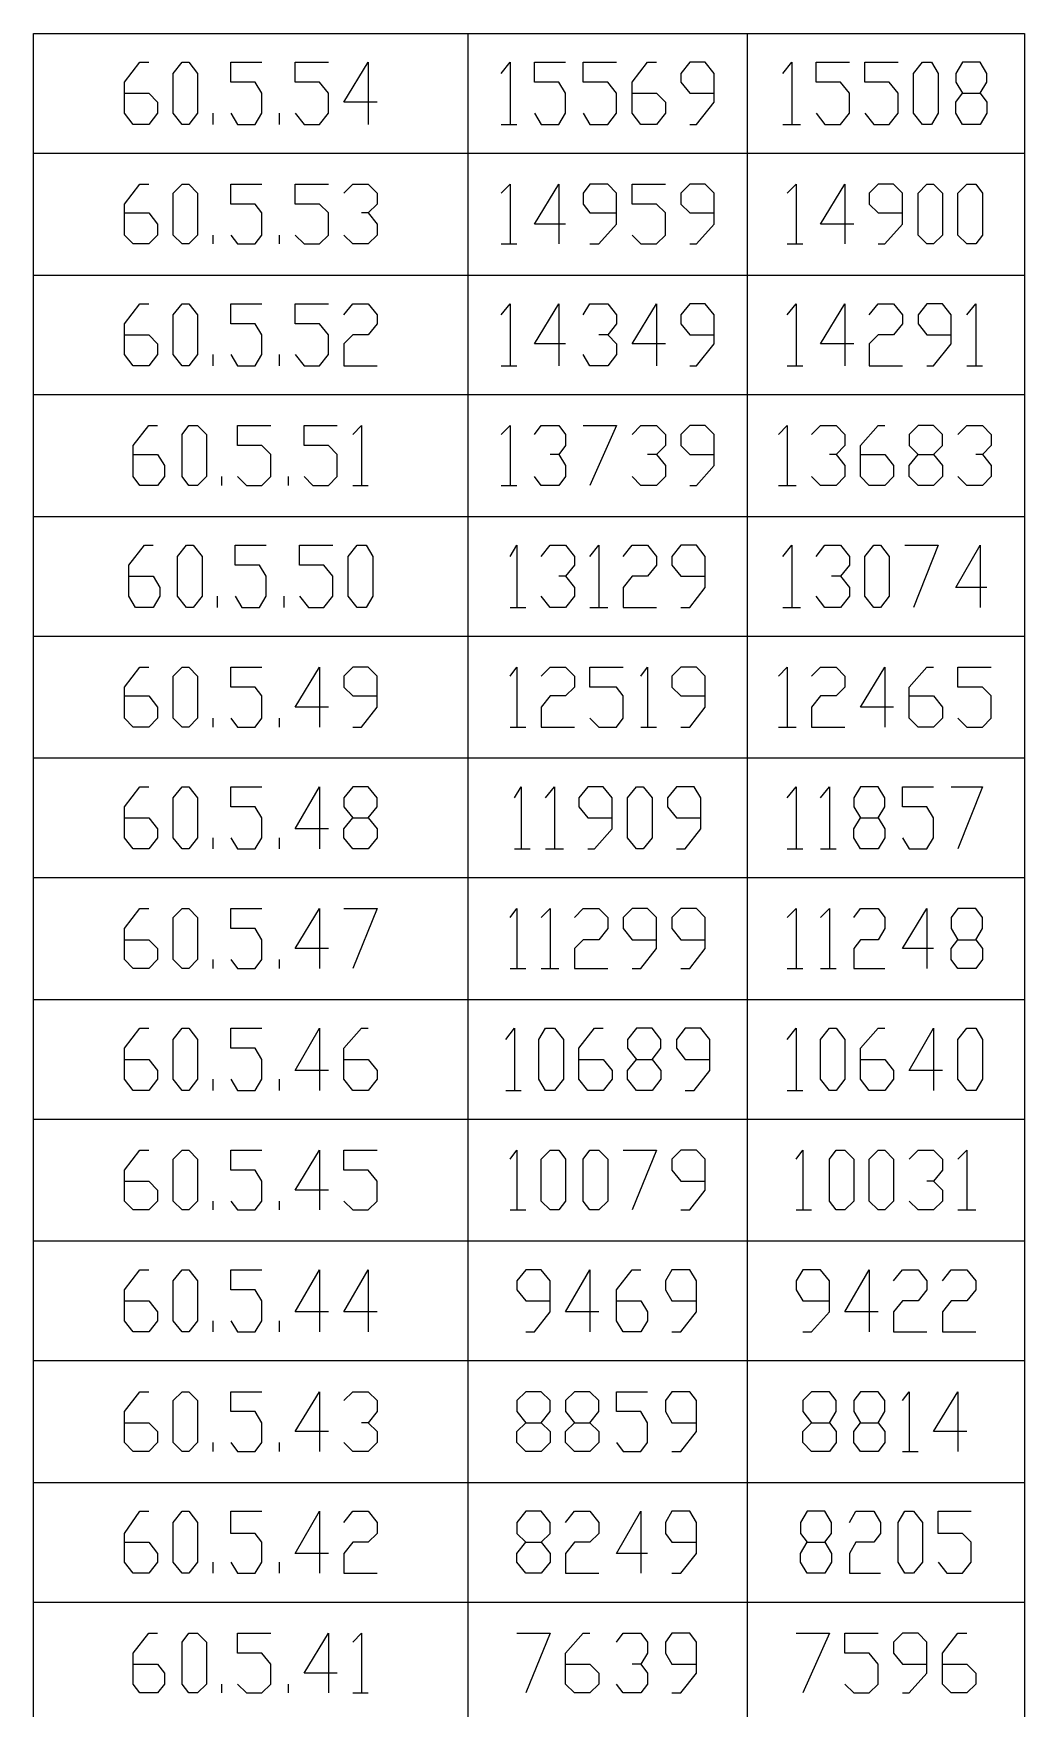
# Model space of a CAD drawing. Header units: millimetres. Extents: x -45 to 90, y -17 to 16.
# Drawn here: x -22.948 to -20.899, y -0.715 to 2.75 of the extents above; entities that cross this region are included whole.
import ezdxf

# ---------------------------------------------------------------- set-up
doc = ezdxf.new("R2010")
doc.units = ezdxf.units.MM
doc.layers.add('PDF_Geometry', color=7, linetype='Continuous')

msp = doc.modelspace()

# ---------------------------------------------------------------- linework, layer by layer
at = {"layer": 'PDF_Geometry', "lineweight": 25}
for points in [[(-20.899, -4.3457), (-22.9481, -4.3457), (-22.9481, 2.7505), (-20.899, 2.7505)], [(-22.641, 2.5625), (-22.6593, 2.5854), (-22.6593, 2.668), (-22.641, 2.6909), (-22.6272, 2.6909), (-22.6089, 2.668), (-22.6089, 2.5854), (-22.6272, 2.5625)], [(-21.1099, 2.5625), (-21.1282, 2.5854), (-21.1282, 2.668), (-21.1099, 2.6909), (-21.0915, 2.6909), (-21.0778, 2.668), (-21.0778, 2.5854), (-21.0915, 2.5625)], [(-22.641, 2.3152), (-22.6593, 2.3333), (-22.6593, 2.4204), (-22.641, 2.4388), (-22.6272, 2.4388), (-22.6089, 2.4204), (-22.6089, 2.3333), (-22.6272, 2.3152)], [(-21.1007, 2.3152), (-21.119, 2.3333), (-21.119, 2.4204), (-21.1007, 2.4388), (-21.0869, 2.4388), (-21.0686, 2.4204), (-21.0686, 2.3333), (-21.0869, 2.3152)], [(-21.0182, 2.3152), (-21.0365, 2.3333), (-21.0365, 2.4204), (-21.0182, 2.4388), (-20.9998, 2.4388), (-20.9861, 2.4204), (-20.9861, 2.3333), (-20.9998, 2.3152)], [(-22.641, 2.0629), (-22.6593, 2.086), (-22.6593, 2.1683), (-22.641, 2.1912), (-22.6272, 2.1912), (-22.6089, 2.1683), (-22.6089, 2.086), (-22.6272, 2.0629)], [(-22.6272, 1.8153), (-22.641, 1.8336), (-22.641, 1.9207), (-22.6272, 1.9391), (-22.6089, 1.9391), (-22.5905, 1.9207), (-22.5905, 1.8336), (-22.6089, 1.8153)], [(-22.6318, 1.5632), (-22.6501, 1.5861), (-22.6501, 1.6686), (-22.6318, 1.6915), (-22.618, 1.6915), (-22.5997, 1.6686), (-22.5997, 1.5861), (-22.618, 1.5632)], [(-22.2788, 1.5632), (-22.2972, 1.5861), (-22.2972, 1.6686), (-22.2788, 1.6915), (-22.2605, 1.6915), (-22.2467, 1.6686), (-22.2467, 1.5861), (-22.2605, 1.5632)], [(-21.2107, 1.5632), (-21.2291, 1.5861), (-21.2291, 1.6686), (-21.2107, 1.6915), (-21.197, 1.6915), (-21.1786, 1.6686), (-21.1786, 1.5861), (-21.197, 1.5632)], [(-22.641, 1.3156), (-22.6593, 1.334), (-22.6593, 1.4211), (-22.641, 1.4394), (-22.6272, 1.4394), (-22.6089, 1.4211), (-22.6089, 1.334), (-22.6272, 1.3156)], [(-22.641, 1.0635), (-22.6593, 1.0864), (-22.6593, 1.1691), (-22.641, 1.1919), (-22.6272, 1.1919), (-22.6089, 1.1691), (-22.6089, 1.0864), (-22.6272, 1.0635)], [(-21.7012, 1.0635), (-21.7196, 1.0864), (-21.7196, 1.1691), (-21.7012, 1.1919), (-21.6875, 1.1919), (-21.6691, 1.1691), (-21.6691, 1.0864), (-21.6875, 1.0635)], [(-22.641, 0.816), (-22.6593, 0.8343), (-22.6593, 0.9214), (-22.641, 0.9399), (-22.6272, 0.9399), (-22.6089, 0.9214), (-22.6089, 0.8343), (-22.6272, 0.816)], [(-22.641, 0.5638), (-22.6593, 0.5868), (-22.6593, 0.6693), (-22.641, 0.6922), (-22.6272, 0.6922), (-22.6089, 0.6693), (-22.6089, 0.5868), (-22.6272, 0.5638)], [(-21.8892, 0.5638), (-21.9029, 0.5868), (-21.9029, 0.6693), (-21.8892, 0.6922), (-21.8708, 0.6922), (-21.8525, 0.6693), (-21.8525, 0.5868), (-21.8708, 0.5638)], [(-21.3024, 0.5638), (-21.3207, 0.5868), (-21.3207, 0.6693), (-21.3024, 0.6922), (-21.2886, 0.6922), (-21.2703, 0.6693), (-21.2703, 0.5868), (-21.2886, 0.5638)], [(-21.0182, 0.5638), (-21.0365, 0.5868), (-21.0365, 0.6693), (-21.0182, 0.6922), (-20.9998, 0.6922), (-20.9861, 0.6693), (-20.9861, 0.5868), (-20.9998, 0.5638)], [(-22.641, 0.3163), (-22.6593, 0.3346), (-22.6593, 0.4217), (-22.641, 0.4401), (-22.6272, 0.4401), (-22.6089, 0.4217), (-22.6089, 0.3346), (-22.6272, 0.3163)], [(-21.88, 0.3163), (-21.8983, 0.3346), (-21.8983, 0.4217), (-21.88, 0.4401), (-21.8617, 0.4401), (-21.8479, 0.4217), (-21.8479, 0.3346), (-21.8617, 0.3163)], [(-21.7975, 0.3163), (-21.8112, 0.3346), (-21.8112, 0.4217), (-21.7975, 0.4401), (-21.7792, 0.4401), (-21.7608, 0.4217), (-21.7608, 0.3346), (-21.7792, 0.3163)], [(-21.2886, 0.3163), (-21.3024, 0.3346), (-21.3024, 0.4217), (-21.2886, 0.4401), (-21.2703, 0.4401), (-21.252, 0.4217), (-21.252, 0.3346), (-21.2703, 0.3163)], [(-21.2016, 0.3163), (-21.2199, 0.3346), (-21.2199, 0.4217), (-21.2016, 0.4401), (-21.1878, 0.4401), (-21.1695, 0.4217), (-21.1695, 0.3346), (-21.1878, 0.3163)], [(-22.641, 0.0642), (-22.6593, 0.0871), (-22.6593, 0.1696), (-22.641, 0.1925), (-22.6272, 0.1925), (-22.6089, 0.1696), (-22.6089, 0.0871), (-22.6272, 0.0642)], [(-22.641, -0.1834), (-22.6593, -0.165), (-22.6593, -0.0779), (-22.641, -0.0596), (-22.6272, -0.0596), (-22.6089, -0.0779), (-22.6089, -0.165), (-22.6272, -0.1834)], [(-22.641, -0.4353), (-22.6593, -0.4126), (-22.6593, -0.3301), (-22.641, -0.3071), (-22.6272, -0.3071), (-22.6089, -0.3301), (-22.6089, -0.4126), (-22.6272, -0.4353)], [(-21.1465, -0.4353), (-21.1603, -0.4126), (-21.1603, -0.3301), (-21.1465, -0.3071), (-21.1282, -0.3071), (-21.1099, -0.3301), (-21.1099, -0.4126), (-21.1282, -0.4353)], [(-22.6272, -0.683), (-22.641, -0.6645), (-22.641, -0.5776), (-22.6272, -0.5593), (-22.6089, -0.5593), (-22.5905, -0.5776), (-22.5905, -0.6645), (-22.6089, -0.683)]]:
    msp.add_lwpolyline(points, close=True, dxfattribs=at)
for points in [[(-22.0496, -4.3457), (-22.0496, 2.7505)], [(-21.472, -3.9928), (-21.472, 2.7505)], [(-22.7602, 2.6267), (-22.7097, 2.6267), (-22.6914, 2.6084), (-22.6914, 2.5854), (-22.7097, 2.5625), (-22.7418, 2.5625), (-22.7602, 2.5854), (-22.7602, 2.6496), (-22.7281, 2.6909), (-22.7097, 2.6909)], [(-22.5401, 2.5854), (-22.5264, 2.5625), (-22.4897, 2.5625), (-22.4759, 2.5854), (-22.4759, 2.6267), (-22.4897, 2.6496), (-22.5401, 2.6496), (-22.5401, 2.6909), (-22.4759, 2.6909)], [(-22.4072, 2.5854), (-22.3888, 2.5625), (-22.3567, 2.5625), (-22.3384, 2.5854), (-22.3384, 2.6267), (-22.3567, 2.6496), (-22.4072, 2.6496), (-22.4072, 2.6909), (-22.3384, 2.6909)], [(-22.2376, 2.6084), (-22.3063, 2.6084), (-22.2559, 2.6909), (-22.2559, 2.5625)], [(-21.9809, 2.668), (-21.9625, 2.6909), (-21.9625, 2.5625)], [(-21.9121, 2.5854), (-21.8983, 2.5625), (-21.8617, 2.5625), (-21.8479, 2.5854), (-21.8479, 2.6267), (-21.8617, 2.6496), (-21.9121, 2.6496), (-21.9121, 2.6909), (-21.8479, 2.6909)], [(-21.8112, 2.5854), (-21.7975, 2.5625), (-21.7608, 2.5625), (-21.7425, 2.5854), (-21.7425, 2.6267), (-21.7608, 2.6496), (-21.8112, 2.6496), (-21.8112, 2.6909), (-21.7425, 2.6909)], [(-21.7104, 2.6267), (-21.66, 2.6267), (-21.6416, 2.6084), (-21.6416, 2.5854), (-21.66, 2.5625), (-21.6921, 2.5625), (-21.7104, 2.5854), (-21.7104, 2.6496), (-21.6783, 2.6909), (-21.66, 2.6909)], [(-21.5912, 2.5625), (-21.5774, 2.5625), (-21.5408, 2.6084), (-21.5408, 2.668), (-21.5591, 2.6909), (-21.5912, 2.6909), (-21.6095, 2.668), (-21.6095, 2.6496), (-21.5912, 2.6267), (-21.5408, 2.6267)], [(-21.3987, 2.668), (-21.3803, 2.6909), (-21.3803, 2.5625)], [(-21.3299, 2.5854), (-21.3116, 2.5625), (-21.2795, 2.5625), (-21.2611, 2.5854), (-21.2611, 2.6267), (-21.2795, 2.6496), (-21.3299, 2.6496), (-21.3299, 2.6909), (-21.2611, 2.6909)], [(-21.2291, 2.5854), (-21.2107, 2.5625), (-21.1786, 2.5625), (-21.1603, 2.5854), (-21.1603, 2.6267), (-21.1786, 2.6496), (-21.2291, 2.6496), (-21.2291, 2.6909), (-21.1603, 2.6909)], [(-20.9907, 2.6267), (-20.9769, 2.6084), (-20.9769, 2.5854), (-20.9907, 2.5625), (-21.0274, 2.5625), (-21.0411, 2.5854), (-21.0411, 2.6084), (-21.0274, 2.6267), (-20.9907, 2.6267), (-20.9769, 2.6496), (-20.9769, 2.668), (-20.9907, 2.6909), (-21.0274, 2.6909), (-21.0411, 2.668), (-21.0411, 2.6496), (-21.0274, 2.6267)], [(-22.5768, 2.5625), (-22.5768, 2.5854)], [(-22.4393, 2.5625), (-22.4393, 2.5854)], [(-21.9809, 2.5625), (-21.9488, 2.5625)], [(-21.3987, 2.5625), (-21.362, 2.5625)], [(-22.9481, 2.5029), (-20.899, 2.5029)], [(-22.7602, 2.3792), (-22.7097, 2.3792), (-22.6914, 2.3562), (-22.6914, 2.3333), (-22.7097, 2.3152), (-22.7418, 2.3152), (-22.7602, 2.3333), (-22.7602, 2.3975), (-22.7281, 2.4388), (-22.7097, 2.4388)], [(-22.5401, 2.3333), (-22.5264, 2.3152), (-22.4897, 2.3152), (-22.4759, 2.3333), (-22.4759, 2.3792), (-22.4897, 2.3975), (-22.5401, 2.3975), (-22.5401, 2.4388), (-22.4759, 2.4388)], [(-22.4072, 2.3333), (-22.3888, 2.3152), (-22.3567, 2.3152), (-22.3384, 2.3333), (-22.3384, 2.3792), (-22.3567, 2.3975), (-22.4072, 2.3975), (-22.4072, 2.4388), (-22.3384, 2.4388)], [(-22.3063, 2.4204), (-22.288, 2.4388), (-22.2559, 2.4388), (-22.2376, 2.4204), (-22.2376, 2.3975), (-22.2559, 2.3792), (-22.2697, 2.3792)], [(-21.9809, 2.4204), (-21.9625, 2.4388), (-21.9625, 2.3152)], [(-21.8479, 2.3562), (-21.9121, 2.3562), (-21.8617, 2.4388), (-21.8617, 2.3152)], [(-21.7975, 2.3152), (-21.7792, 2.3152), (-21.7425, 2.3562), (-21.7425, 2.4204), (-21.7608, 2.4388), (-21.7975, 2.4388), (-21.8112, 2.4204), (-21.8112, 2.3975), (-21.7975, 2.3792), (-21.7425, 2.3792)], [(-21.7104, 2.3333), (-21.6921, 2.3152), (-21.66, 2.3152), (-21.6416, 2.3333), (-21.6416, 2.3792), (-21.66, 2.3975), (-21.7104, 2.3975), (-21.7104, 2.4388), (-21.6416, 2.4388)], [(-21.5912, 2.3152), (-21.5774, 2.3152), (-21.5408, 2.3562), (-21.5408, 2.4204), (-21.5591, 2.4388), (-21.5912, 2.4388), (-21.6095, 2.4204), (-21.6095, 2.3975), (-21.5912, 2.3792), (-21.5408, 2.3792)], [(-21.3895, 2.4204), (-21.3712, 2.4388), (-21.3712, 2.3152)], [(-21.252, 2.3562), (-21.3207, 2.3562), (-21.2703, 2.4388), (-21.2703, 2.3152)], [(-21.2016, 2.3152), (-21.1878, 2.3152), (-21.1511, 2.3562), (-21.1511, 2.4204), (-21.1695, 2.4388), (-21.2016, 2.4388), (-21.2199, 2.4204), (-21.2199, 2.3975), (-21.2016, 2.3792), (-21.1511, 2.3792)], [(-22.2559, 2.3792), (-22.2376, 2.3562), (-22.2376, 2.3333), (-22.2559, 2.3152), (-22.288, 2.3152), (-22.3063, 2.3333)], [(-22.5768, 2.3152), (-22.5768, 2.3333)], [(-22.4393, 2.3152), (-22.4393, 2.3333)], [(-21.9809, 2.3152), (-21.9488, 2.3152)], [(-21.3895, 2.3152), (-21.3574, 2.3152)], [(-22.9481, 2.2508), (-20.899, 2.2508)], [(-22.7602, 2.127), (-22.7097, 2.127), (-22.6914, 2.1087), (-22.6914, 2.086), (-22.7097, 2.0629), (-22.7418, 2.0629), (-22.7602, 2.086), (-22.7602, 2.15), (-22.7281, 2.1912), (-22.7097, 2.1912)], [(-22.5401, 2.086), (-22.5264, 2.0629), (-22.4897, 2.0629), (-22.4759, 2.086), (-22.4759, 2.127), (-22.4897, 2.15), (-22.5401, 2.15), (-22.5401, 2.1912), (-22.4759, 2.1912)], [(-22.4072, 2.086), (-22.3888, 2.0629), (-22.3567, 2.0629), (-22.3384, 2.086), (-22.3384, 2.127), (-22.3567, 2.15), (-22.4072, 2.15), (-22.4072, 2.1912), (-22.3384, 2.1912)], [(-22.3063, 2.1683), (-22.288, 2.1912), (-22.2559, 2.1912), (-22.2376, 2.1683), (-22.2376, 2.15), (-22.2559, 2.127), (-22.288, 2.127), (-22.3063, 2.1087), (-22.3063, 2.0629), (-22.2376, 2.0629)], [(-21.9809, 2.1683), (-21.9625, 2.1912), (-21.9625, 2.0629)], [(-21.8479, 2.1087), (-21.9121, 2.1087), (-21.8617, 2.1912), (-21.8617, 2.0629)], [(-21.8112, 2.1683), (-21.7975, 2.1912), (-21.7608, 2.1912), (-21.7425, 2.1683), (-21.7425, 2.15), (-21.7608, 2.127), (-21.7792, 2.127)], [(-21.6416, 2.1087), (-21.7104, 2.1087), (-21.66, 2.1912), (-21.66, 2.0629)], [(-21.5912, 2.0629), (-21.5774, 2.0629), (-21.5408, 2.1087), (-21.5408, 2.1683), (-21.5591, 2.1912), (-21.5912, 2.1912), (-21.6095, 2.1683), (-21.6095, 2.15), (-21.5912, 2.127), (-21.5408, 2.127)], [(-21.3895, 2.1683), (-21.3712, 2.1912), (-21.3712, 2.0629)], [(-21.252, 2.1087), (-21.3207, 2.1087), (-21.2703, 2.1912), (-21.2703, 2.0629)], [(-21.2199, 2.1683), (-21.2016, 2.1912), (-21.1695, 2.1912), (-21.1511, 2.1683), (-21.1511, 2.15), (-21.1695, 2.127), (-21.2016, 2.127), (-21.2199, 2.1087), (-21.2199, 2.0629), (-21.1511, 2.0629)], [(-21.1007, 2.0629), (-21.0869, 2.0629), (-21.0503, 2.1087), (-21.0503, 2.1683), (-21.0686, 2.1912), (-21.1007, 2.1912), (-21.119, 2.1683), (-21.119, 2.15), (-21.1007, 2.127), (-21.0503, 2.127)], [(-21.0182, 2.1683), (-20.9998, 2.1912), (-20.9998, 2.0629)], [(-21.7608, 2.127), (-21.7425, 2.1087), (-21.7425, 2.086), (-21.7608, 2.0629), (-21.7975, 2.0629), (-21.8112, 2.086)], [(-22.5768, 2.0629), (-22.5768, 2.086)], [(-22.4393, 2.0629), (-22.4393, 2.086)], [(-21.9809, 2.0629), (-21.9488, 2.0629)], [(-21.3895, 2.0629), (-21.3574, 2.0629)], [(-21.0182, 2.0629), (-20.9861, 2.0629)], [(-22.9481, 2.0033), (-20.899, 2.0033)], [(-22.7418, 1.8795), (-22.6914, 1.8795), (-22.6776, 1.8568), (-22.6776, 1.8336), (-22.6914, 1.8153), (-22.7281, 1.8153), (-22.7418, 1.8336), (-22.7418, 1.8978), (-22.7097, 1.9391), (-22.6914, 1.9391)], [(-22.5264, 1.8336), (-22.508, 1.8153), (-22.4759, 1.8153), (-22.4576, 1.8336), (-22.4576, 1.8795), (-22.4759, 1.8978), (-22.5264, 1.8978), (-22.5264, 1.9391), (-22.4576, 1.9391)], [(-22.3888, 1.8336), (-22.3705, 1.8153), (-22.3384, 1.8153), (-22.3201, 1.8336), (-22.3201, 1.8795), (-22.3384, 1.8978), (-22.3888, 1.8978), (-22.3888, 1.9391), (-22.3201, 1.9391)], [(-22.288, 1.9207), (-22.2697, 1.9391), (-22.2697, 1.8153)], [(-21.9809, 1.9207), (-21.9625, 1.9391), (-21.9625, 1.8153)], [(-21.9121, 1.9207), (-21.8983, 1.9391), (-21.8617, 1.9391), (-21.8479, 1.9207), (-21.8479, 1.8978), (-21.8617, 1.8795), (-21.88, 1.8795)], [(-21.8112, 1.9391), (-21.7425, 1.9391), (-21.7975, 1.8153)], [(-21.7104, 1.9207), (-21.6921, 1.9391), (-21.66, 1.9391), (-21.6416, 1.9207), (-21.6416, 1.8978), (-21.66, 1.8795), (-21.6783, 1.8795)], [(-21.5912, 1.8153), (-21.5774, 1.8153), (-21.5408, 1.8568), (-21.5408, 1.9207), (-21.5591, 1.9391), (-21.5912, 1.9391), (-21.6095, 1.9207), (-21.6095, 1.8978), (-21.5912, 1.8795), (-21.5408, 1.8795)], [(-21.4078, 1.9207), (-21.3895, 1.9391), (-21.3895, 1.8153)], [(-21.3391, 1.9207), (-21.3207, 1.9391), (-21.2886, 1.9391), (-21.2703, 1.9207), (-21.2703, 1.8978), (-21.2886, 1.8795), (-21.3024, 1.8795)], [(-21.2382, 1.8795), (-21.1878, 1.8795), (-21.1695, 1.8568), (-21.1695, 1.8336), (-21.1878, 1.8153), (-21.2199, 1.8153), (-21.2382, 1.8336), (-21.2382, 1.8978), (-21.2016, 1.9391), (-21.1878, 1.9391)], [(-21.0869, 1.8795), (-21.0686, 1.8568), (-21.0686, 1.8336), (-21.0869, 1.8153), (-21.119, 1.8153), (-21.1374, 1.8336), (-21.1374, 1.8568), (-21.119, 1.8795), (-21.0869, 1.8795), (-21.0686, 1.8978), (-21.0686, 1.9207), (-21.0869, 1.9391), (-21.119, 1.9391), (-21.1374, 1.9207), (-21.1374, 1.8978), (-21.119, 1.8795)], [(-21.0365, 1.9207), (-21.0182, 1.9391), (-20.9861, 1.9391), (-20.9678, 1.9207), (-20.9678, 1.8978), (-20.9861, 1.8795), (-20.9998, 1.8795)], [(-21.8617, 1.8795), (-21.8479, 1.8568), (-21.8479, 1.8336), (-21.8617, 1.8153), (-21.8983, 1.8153), (-21.9121, 1.8336)], [(-21.66, 1.8795), (-21.6416, 1.8568), (-21.6416, 1.8336), (-21.66, 1.8153), (-21.6921, 1.8153), (-21.7104, 1.8336)], [(-21.2886, 1.8795), (-21.2703, 1.8568), (-21.2703, 1.8336), (-21.2886, 1.8153), (-21.3207, 1.8153), (-21.3391, 1.8336)], [(-20.9861, 1.8795), (-20.9678, 1.8568), (-20.9678, 1.8336), (-20.9861, 1.8153), (-21.0182, 1.8153), (-21.0365, 1.8336)], [(-22.5585, 1.8153), (-22.5585, 1.8336)], [(-22.4209, 1.8153), (-22.4209, 1.8336)], [(-22.288, 1.8153), (-22.2559, 1.8153)], [(-21.9809, 1.8153), (-21.9488, 1.8153)], [(-21.4078, 1.8153), (-21.3712, 1.8153)], [(-22.9481, 1.7511), (-20.899, 1.7511)], [(-22.751, 1.6276), (-22.7006, 1.6276), (-22.6868, 1.6044), (-22.6868, 1.5861), (-22.7006, 1.5632), (-22.7372, 1.5632), (-22.751, 1.5861), (-22.751, 1.6503), (-22.7189, 1.6915), (-22.7006, 1.6915)], [(-22.5309, 1.5861), (-22.5172, 1.5632), (-22.4805, 1.5632), (-22.4668, 1.5861), (-22.4668, 1.6276), (-22.4805, 1.6503), (-22.5309, 1.6503), (-22.5309, 1.6915), (-22.4668, 1.6915)], [(-22.398, 1.5861), (-22.3797, 1.5632), (-22.3476, 1.5632), (-22.3292, 1.5861), (-22.3292, 1.6276), (-22.3476, 1.6503), (-22.398, 1.6503), (-22.398, 1.6915), (-22.3292, 1.6915)], [(-21.9625, 1.6686), (-21.9488, 1.6915), (-21.9488, 1.5632)], [(-21.8983, 1.6686), (-21.88, 1.6915), (-21.8479, 1.6915), (-21.8296, 1.6686), (-21.8296, 1.6503), (-21.8479, 1.6276), (-21.8617, 1.6276)], [(-21.7975, 1.6686), (-21.7792, 1.6915), (-21.7792, 1.5632)], [(-21.7287, 1.6686), (-21.7104, 1.6915), (-21.6783, 1.6915), (-21.66, 1.6686), (-21.66, 1.6503), (-21.6783, 1.6276), (-21.7104, 1.6276), (-21.7287, 1.6044), (-21.7287, 1.5632), (-21.66, 1.5632)], [(-21.6095, 1.5632), (-21.5912, 1.5632), (-21.5591, 1.6044), (-21.5591, 1.6686), (-21.5774, 1.6915), (-21.6095, 1.6915), (-21.6279, 1.6686), (-21.6279, 1.6503), (-21.6095, 1.6276), (-21.5591, 1.6276)], [(-21.3987, 1.6686), (-21.3803, 1.6915), (-21.3803, 1.5632)], [(-21.3299, 1.6686), (-21.3116, 1.6915), (-21.2795, 1.6915), (-21.2611, 1.6686), (-21.2611, 1.6503), (-21.2795, 1.6276), (-21.2978, 1.6276)], [(-21.1465, 1.6915), (-21.0778, 1.6915), (-21.1282, 1.5632)], [(-20.9769, 1.6044), (-21.0411, 1.6044), (-20.9907, 1.6915), (-20.9907, 1.5632)], [(-21.8479, 1.6276), (-21.8296, 1.6044), (-21.8296, 1.5861), (-21.8479, 1.5632), (-21.88, 1.5632), (-21.8983, 1.5861)], [(-21.2795, 1.6276), (-21.2611, 1.6044), (-21.2611, 1.5861), (-21.2795, 1.5632), (-21.3116, 1.5632), (-21.3299, 1.5861)], [(-22.5676, 1.5632), (-22.5676, 1.5861)], [(-22.4301, 1.5632), (-22.4301, 1.5861)], [(-21.9625, 1.5632), (-21.9304, 1.5632)], [(-21.7975, 1.5632), (-21.7608, 1.5632)], [(-21.3987, 1.5632), (-21.362, 1.5632)], [(-22.9481, 1.5036), (-20.899, 1.5036)], [(-22.7602, 1.3798), (-22.7097, 1.3798), (-22.6914, 1.3569), (-22.6914, 1.334), (-22.7097, 1.3156), (-22.7418, 1.3156), (-22.7602, 1.334), (-22.7602, 1.3983), (-22.7281, 1.4394), (-22.7097, 1.4394)], [(-22.5401, 1.334), (-22.5264, 1.3156), (-22.4897, 1.3156), (-22.4759, 1.334), (-22.4759, 1.3798), (-22.4897, 1.3983), (-22.5401, 1.3983), (-22.5401, 1.4394), (-22.4759, 1.4394)], [(-22.3384, 1.3569), (-22.4072, 1.3569), (-22.3567, 1.4394), (-22.3567, 1.3156)], [(-22.288, 1.3156), (-22.2697, 1.3156), (-22.2376, 1.3569), (-22.2376, 1.4211), (-22.2559, 1.4394), (-22.288, 1.4394), (-22.3063, 1.4211), (-22.3063, 1.3983), (-22.288, 1.3798), (-22.2376, 1.3798)], [(-21.9625, 1.4211), (-21.9488, 1.4394), (-21.9488, 1.3156)], [(-21.8983, 1.4211), (-21.88, 1.4394), (-21.8479, 1.4394), (-21.8296, 1.4211), (-21.8296, 1.3983), (-21.8479, 1.3798), (-21.88, 1.3798), (-21.8983, 1.3569), (-21.8983, 1.3156), (-21.8296, 1.3156)], [(-21.7975, 1.334), (-21.7792, 1.3156), (-21.7425, 1.3156), (-21.7287, 1.334), (-21.7287, 1.3798), (-21.7425, 1.3983), (-21.7975, 1.3983), (-21.7975, 1.4394), (-21.7287, 1.4394)], [(-21.6921, 1.4211), (-21.6783, 1.4394), (-21.6783, 1.3156)], [(-21.6095, 1.3156), (-21.5912, 1.3156), (-21.5591, 1.3569), (-21.5591, 1.4211), (-21.5774, 1.4394), (-21.6095, 1.4394), (-21.6279, 1.4211), (-21.6279, 1.3983), (-21.6095, 1.3798), (-21.5591, 1.3798)], [(-21.4078, 1.4211), (-21.3895, 1.4394), (-21.3895, 1.3156)], [(-21.3391, 1.4211), (-21.3207, 1.4394), (-21.2886, 1.4394), (-21.2703, 1.4211), (-21.2703, 1.3983), (-21.2886, 1.3798), (-21.3207, 1.3798), (-21.3391, 1.3569), (-21.3391, 1.3156), (-21.2703, 1.3156)], [(-21.1695, 1.3569), (-21.2382, 1.3569), (-21.1878, 1.4394), (-21.1878, 1.3156)], [(-21.1374, 1.3798), (-21.0869, 1.3798), (-21.0686, 1.3569), (-21.0686, 1.334), (-21.0869, 1.3156), (-21.119, 1.3156), (-21.1374, 1.334), (-21.1374, 1.3983), (-21.1007, 1.4394), (-21.0869, 1.4394)], [(-21.0365, 1.334), (-21.0182, 1.3156), (-20.9861, 1.3156), (-20.9678, 1.334), (-20.9678, 1.3798), (-20.9861, 1.3983), (-21.0365, 1.3983), (-21.0365, 1.4394), (-20.9678, 1.4394)], [(-22.5768, 1.3156), (-22.5768, 1.334)], [(-22.4393, 1.3156), (-22.4393, 1.334)], [(-21.9625, 1.3156), (-21.9304, 1.3156)], [(-21.6921, 1.3156), (-21.66, 1.3156)], [(-21.4078, 1.3156), (-21.3712, 1.3156)], [(-22.9481, 1.2515), (-20.899, 1.2515)], [(-22.7602, 1.1277), (-22.7097, 1.1277), (-22.6914, 1.1048), (-22.6914, 1.0864), (-22.7097, 1.0635), (-22.7418, 1.0635), (-22.7602, 1.0864), (-22.7602, 1.1506), (-22.7281, 1.1919), (-22.7097, 1.1919)], [(-22.5401, 1.0864), (-22.5264, 1.0635), (-22.4897, 1.0635), (-22.4759, 1.0864), (-22.4759, 1.1277), (-22.4897, 1.1506), (-22.5401, 1.1506), (-22.5401, 1.1919), (-22.4759, 1.1919)], [(-22.3384, 1.1048), (-22.4072, 1.1048), (-22.3567, 1.1919), (-22.3567, 1.0635)], [(-22.2559, 1.1277), (-22.2376, 1.1048), (-22.2376, 1.0864), (-22.2559, 1.0635), (-22.288, 1.0635), (-22.3063, 1.0864), (-22.3063, 1.1048), (-22.288, 1.1277), (-22.2559, 1.1277), (-22.2376, 1.1506), (-22.2376, 1.1691), (-22.2559, 1.1919), (-22.288, 1.1919), (-22.3063, 1.1691), (-22.3063, 1.1506), (-22.288, 1.1277)], [(-21.9533, 1.1691), (-21.9396, 1.1919), (-21.9396, 1.0635)], [(-21.8892, 1.1691), (-21.8708, 1.1919), (-21.8708, 1.0635)], [(-21.8021, 1.0635), (-21.7883, 1.0635), (-21.7516, 1.1048), (-21.7516, 1.1691), (-21.77, 1.1919), (-21.8021, 1.1919), (-21.8204, 1.1691), (-21.8204, 1.1506), (-21.8021, 1.1277), (-21.7516, 1.1277)], [(-21.6187, 1.0635), (-21.6004, 1.0635), (-21.5683, 1.1048), (-21.5683, 1.1691), (-21.582, 1.1919), (-21.6187, 1.1919), (-21.637, 1.1691), (-21.637, 1.1506), (-21.6187, 1.1277), (-21.5683, 1.1277)], [(-21.3895, 1.1691), (-21.3712, 1.1919), (-21.3712, 1.0635)], [(-21.3207, 1.1691), (-21.3024, 1.1919), (-21.3024, 1.0635)], [(-21.2016, 1.1277), (-21.1878, 1.1048), (-21.1878, 1.0864), (-21.2016, 1.0635), (-21.2382, 1.0635), (-21.252, 1.0864), (-21.252, 1.1048), (-21.2382, 1.1277), (-21.2016, 1.1277), (-21.1878, 1.1506), (-21.1878, 1.1691), (-21.2016, 1.1919), (-21.2382, 1.1919), (-21.252, 1.1691), (-21.252, 1.1506), (-21.2382, 1.1277)], [(-21.1511, 1.0864), (-21.1374, 1.0635), (-21.1007, 1.0635), (-21.0869, 1.0864), (-21.0869, 1.1277), (-21.1007, 1.1506), (-21.1511, 1.1506), (-21.1511, 1.1919), (-21.0869, 1.1919)], [(-21.0503, 1.1919), (-20.9861, 1.1919), (-21.0365, 1.0635)], [(-22.5768, 1.0635), (-22.5768, 1.0864)], [(-22.4393, 1.0635), (-22.4393, 1.0864)], [(-21.9533, 1.0635), (-21.9213, 1.0635)], [(-21.8892, 1.0635), (-21.8525, 1.0635)], [(-21.3895, 1.0635), (-21.3574, 1.0635)], [(-21.3207, 1.0635), (-21.2886, 1.0635)], [(-22.9481, 1.0039), (-20.899, 1.0039)], [(-22.7602, 0.8756), (-22.7097, 0.8756), (-22.6914, 0.8572), (-22.6914, 0.8343), (-22.7097, 0.816), (-22.7418, 0.816), (-22.7602, 0.8343), (-22.7602, 0.8985), (-22.7281, 0.9399), (-22.7097, 0.9399)], [(-22.5401, 0.8343), (-22.5264, 0.816), (-22.4897, 0.816), (-22.4759, 0.8343), (-22.4759, 0.8756), (-22.4897, 0.8985), (-22.5401, 0.8985), (-22.5401, 0.9399), (-22.4759, 0.9399)], [(-22.3384, 0.8572), (-22.4072, 0.8572), (-22.3567, 0.9399), (-22.3567, 0.816)], [(-22.3063, 0.9399), (-22.2376, 0.9399), (-22.288, 0.816)], [(-21.9625, 0.9214), (-21.9488, 0.9399), (-21.9488, 0.816)], [(-21.8983, 0.9214), (-21.88, 0.9399), (-21.88, 0.816)], [(-21.8296, 0.9214), (-21.8112, 0.9399), (-21.7792, 0.9399), (-21.7608, 0.9214), (-21.7608, 0.8985), (-21.7792, 0.8756), (-21.8112, 0.8756), (-21.8296, 0.8572), (-21.8296, 0.816), (-21.7608, 0.816)], [(-21.7104, 0.816), (-21.6921, 0.816), (-21.66, 0.8572), (-21.66, 0.9214), (-21.6783, 0.9399), (-21.7104, 0.9399), (-21.7287, 0.9214), (-21.7287, 0.8985), (-21.7104, 0.8756), (-21.66, 0.8756)], [(-21.6095, 0.816), (-21.5912, 0.816), (-21.5591, 0.8572), (-21.5591, 0.9214), (-21.5774, 0.9399), (-21.6095, 0.9399), (-21.6279, 0.9214), (-21.6279, 0.8985), (-21.6095, 0.8756), (-21.5591, 0.8756)], [(-21.3895, 0.9214), (-21.3712, 0.9399), (-21.3712, 0.816)], [(-21.3207, 0.9214), (-21.3024, 0.9399), (-21.3024, 0.816)], [(-21.252, 0.9214), (-21.2382, 0.9399), (-21.2016, 0.9399), (-21.1878, 0.9214), (-21.1878, 0.8985), (-21.2016, 0.8756), (-21.2382, 0.8756), (-21.252, 0.8572), (-21.252, 0.816), (-21.1878, 0.816)], [(-21.0869, 0.8572), (-21.1511, 0.8572), (-21.1007, 0.9399), (-21.1007, 0.816)], [(-20.9998, 0.8756), (-20.9861, 0.8572), (-20.9861, 0.8343), (-20.9998, 0.816), (-21.0365, 0.816), (-21.0503, 0.8343), (-21.0503, 0.8572), (-21.0365, 0.8756), (-20.9998, 0.8756), (-20.9861, 0.8985), (-20.9861, 0.9214), (-20.9998, 0.9399), (-21.0365, 0.9399), (-21.0503, 0.9214), (-21.0503, 0.8985), (-21.0365, 0.8756)], [(-22.5768, 0.816), (-22.5768, 0.8343)], [(-22.4393, 0.816), (-22.4393, 0.8343)], [(-21.9625, 0.816), (-21.9304, 0.816)], [(-21.8983, 0.816), (-21.8617, 0.816)], [(-21.3895, 0.816), (-21.3574, 0.816)], [(-21.3207, 0.816), (-21.2886, 0.816)], [(-22.9481, 0.7518), (-20.899, 0.7518)], [(-22.7602, 0.628), (-22.7097, 0.628), (-22.6914, 0.6051), (-22.6914, 0.5868), (-22.7097, 0.5638), (-22.7418, 0.5638), (-22.7602, 0.5868), (-22.7602, 0.6509), (-22.7281, 0.6922), (-22.7097, 0.6922)], [(-22.5401, 0.5868), (-22.5264, 0.5638), (-22.4897, 0.5638), (-22.4759, 0.5868), (-22.4759, 0.628), (-22.4897, 0.6509), (-22.5401, 0.6509), (-22.5401, 0.6922), (-22.4759, 0.6922)], [(-22.3384, 0.6051), (-22.4072, 0.6051), (-22.3567, 0.6922), (-22.3567, 0.5638)], [(-22.3063, 0.628), (-22.2559, 0.628), (-22.2376, 0.6051), (-22.2376, 0.5868), (-22.2559, 0.5638), (-22.288, 0.5638), (-22.3063, 0.5868), (-22.3063, 0.6509), (-22.2697, 0.6922), (-22.2559, 0.6922)], [(-21.9717, 0.6693), (-21.9533, 0.6922), (-21.9533, 0.5638)], [(-21.8204, 0.628), (-21.77, 0.628), (-21.7516, 0.6051), (-21.7516, 0.5868), (-21.77, 0.5638), (-21.8021, 0.5638), (-21.8204, 0.5868), (-21.8204, 0.6509), (-21.7883, 0.6922), (-21.77, 0.6922)], [(-21.6691, 0.628), (-21.6508, 0.6051), (-21.6508, 0.5868), (-21.6691, 0.5638), (-21.7012, 0.5638), (-21.7196, 0.5868), (-21.7196, 0.6051), (-21.7012, 0.628), (-21.6691, 0.628), (-21.6508, 0.6509), (-21.6508, 0.6693), (-21.6691, 0.6922), (-21.7012, 0.6922), (-21.7196, 0.6693), (-21.7196, 0.6509), (-21.7012, 0.628)], [(-21.6004, 0.5638), (-21.582, 0.5638), (-21.5499, 0.6051), (-21.5499, 0.6693), (-21.5683, 0.6922), (-21.6004, 0.6922), (-21.6187, 0.6693), (-21.6187, 0.6509), (-21.6004, 0.628), (-21.5499, 0.628)], [(-21.3895, 0.6693), (-21.3712, 0.6922), (-21.3712, 0.5638)], [(-21.2382, 0.628), (-21.1878, 0.628), (-21.1695, 0.6051), (-21.1695, 0.5868), (-21.1878, 0.5638), (-21.2199, 0.5638), (-21.2382, 0.5868), (-21.2382, 0.6509), (-21.2016, 0.6922), (-21.1878, 0.6922)], [(-21.0686, 0.6051), (-21.1374, 0.6051), (-21.0869, 0.6922), (-21.0869, 0.5638)], [(-22.5768, 0.5638), (-22.5768, 0.5868)], [(-22.4393, 0.5638), (-22.4393, 0.5868)], [(-21.9717, 0.5638), (-21.9396, 0.5638)], [(-21.3895, 0.5638), (-21.3574, 0.5638)], [(-22.9481, 0.5043), (-20.899, 0.5043)], [(-22.7602, 0.3759), (-22.7097, 0.3759), (-22.6914, 0.3576), (-22.6914, 0.3346), (-22.7097, 0.3163), (-22.7418, 0.3163), (-22.7602, 0.3346), (-22.7602, 0.3988), (-22.7281, 0.4401), (-22.7097, 0.4401)], [(-22.5401, 0.3346), (-22.5264, 0.3163), (-22.4897, 0.3163), (-22.4759, 0.3346), (-22.4759, 0.3759), (-22.4897, 0.3988), (-22.5401, 0.3988), (-22.5401, 0.4401), (-22.4759, 0.4401)], [(-22.3384, 0.3576), (-22.4072, 0.3576), (-22.3567, 0.4401), (-22.3567, 0.3163)], [(-22.3063, 0.3346), (-22.288, 0.3163), (-22.2559, 0.3163), (-22.2376, 0.3346), (-22.2376, 0.3759), (-22.2559, 0.3988), (-22.3063, 0.3988), (-22.3063, 0.4401), (-22.2376, 0.4401)], [(-21.9625, 0.4217), (-21.9488, 0.4401), (-21.9488, 0.3163)], [(-21.7287, 0.4401), (-21.66, 0.4401), (-21.7104, 0.3163)], [(-21.6095, 0.3163), (-21.5912, 0.3163), (-21.5591, 0.3576), (-21.5591, 0.4217), (-21.5774, 0.4401), (-21.6095, 0.4401), (-21.6279, 0.4217), (-21.6279, 0.3988), (-21.6095, 0.3759), (-21.5591, 0.3759)], [(-21.3712, 0.4217), (-21.3574, 0.4401), (-21.3574, 0.3163)], [(-21.1374, 0.4217), (-21.119, 0.4401), (-21.0869, 0.4401), (-21.0686, 0.4217), (-21.0686, 0.3988), (-21.0869, 0.3759), (-21.1007, 0.3759)], [(-21.0365, 0.4217), (-21.0182, 0.4401), (-21.0182, 0.3163)], [(-21.0869, 0.3759), (-21.0686, 0.3576), (-21.0686, 0.3346), (-21.0869, 0.3163), (-21.119, 0.3163), (-21.1374, 0.3346)], [(-22.5768, 0.3163), (-22.5768, 0.3346)], [(-22.4393, 0.3163), (-22.4393, 0.3346)], [(-21.9625, 0.3163), (-21.9304, 0.3163)], [(-21.3712, 0.3163), (-21.3391, 0.3163)], [(-21.0365, 0.3163), (-20.9998, 0.3163)], [(-22.9481, 0.2523), (-20.899, 0.2523)], [(-22.7602, 0.1284), (-22.7097, 0.1284), (-22.6914, 0.1054), (-22.6914, 0.0871), (-22.7097, 0.0642), (-22.7418, 0.0642), (-22.7602, 0.0871), (-22.7602, 0.1513), (-22.7281, 0.1925), (-22.7097, 0.1925)], [(-22.5401, 0.0871), (-22.5264, 0.0642), (-22.4897, 0.0642), (-22.4759, 0.0871), (-22.4759, 0.1284), (-22.4897, 0.1513), (-22.5401, 0.1513), (-22.5401, 0.1925), (-22.4759, 0.1925)], [(-22.3384, 0.1054), (-22.4072, 0.1054), (-22.3567, 0.1925), (-22.3567, 0.0642)], [(-22.2376, 0.1054), (-22.3063, 0.1054), (-22.2559, 0.1925), (-22.2559, 0.0642)], [(-21.9304, 0.0642), (-21.9121, 0.0642), (-21.88, 0.1054), (-21.88, 0.1696), (-21.8983, 0.1925), (-21.9304, 0.1925), (-21.9488, 0.1696), (-21.9488, 0.1513), (-21.9304, 0.1284), (-21.88, 0.1284)], [(-21.7792, 0.1054), (-21.8479, 0.1054), (-21.7975, 0.1925), (-21.7975, 0.0642)], [(-21.7425, 0.1284), (-21.6921, 0.1284), (-21.6783, 0.1054), (-21.6783, 0.0871), (-21.6921, 0.0642), (-21.7287, 0.0642), (-21.7425, 0.0871), (-21.7425, 0.1513), (-21.7104, 0.1925), (-21.6921, 0.1925)], [(-21.6279, 0.0642), (-21.6095, 0.0642), (-21.5774, 0.1054), (-21.5774, 0.1696), (-21.5912, 0.1925), (-21.6279, 0.1925), (-21.6416, 0.1696), (-21.6416, 0.1513), (-21.6279, 0.1284), (-21.5774, 0.1284)], [(-21.3574, 0.0642), (-21.3391, 0.0642), (-21.3024, 0.1054), (-21.3024, 0.1696), (-21.3207, 0.1925), (-21.3574, 0.1925), (-21.3712, 0.1696), (-21.3712, 0.1513), (-21.3574, 0.1284), (-21.3024, 0.1284)], [(-21.2016, 0.1054), (-21.2703, 0.1054), (-21.2199, 0.1925), (-21.2199, 0.0642)], [(-21.1695, 0.1696), (-21.1511, 0.1925), (-21.119, 0.1925), (-21.1007, 0.1696), (-21.1007, 0.1513), (-21.119, 0.1284), (-21.1511, 0.1284), (-21.1695, 0.1054), (-21.1695, 0.0642), (-21.1007, 0.0642)], [(-21.0686, 0.1696), (-21.0503, 0.1925), (-21.0182, 0.1925), (-20.9998, 0.1696), (-20.9998, 0.1513), (-21.0182, 0.1284), (-21.0503, 0.1284), (-21.0686, 0.1054), (-21.0686, 0.0642), (-20.9998, 0.0642)], [(-22.5768, 0.0642), (-22.5768, 0.0871)], [(-22.4393, 0.0642), (-22.4393, 0.0871)], [(-22.9481, 0.0046), (-20.899, 0.0046)], [(-22.7602, -0.1238), (-22.7097, -0.1238), (-22.6914, -0.1421), (-22.6914, -0.165), (-22.7097, -0.1834), (-22.7418, -0.1834), (-22.7602, -0.165), (-22.7602, -0.1009), (-22.7281, -0.0596), (-22.7097, -0.0596)], [(-22.5401, -0.165), (-22.5264, -0.1834), (-22.4897, -0.1834), (-22.4759, -0.165), (-22.4759, -0.1238), (-22.4897, -0.1009), (-22.5401, -0.1009), (-22.5401, -0.0596), (-22.4759, -0.0596)], [(-22.3384, -0.1421), (-22.4072, -0.1421), (-22.3567, -0.0596), (-22.3567, -0.1834)], [(-22.3063, -0.0779), (-22.288, -0.0596), (-22.2559, -0.0596), (-22.2376, -0.0779), (-22.2376, -0.1009), (-22.2559, -0.1238), (-22.2697, -0.1238)], [(-21.8983, -0.1238), (-21.88, -0.1421), (-21.88, -0.165), (-21.8983, -0.1834), (-21.9304, -0.1834), (-21.9488, -0.165), (-21.9488, -0.1421), (-21.9304, -0.1238), (-21.8983, -0.1238), (-21.88, -0.1009), (-21.88, -0.0779), (-21.8983, -0.0596), (-21.9304, -0.0596), (-21.9488, -0.0779), (-21.9488, -0.1009), (-21.9304, -0.1238)], [(-21.7975, -0.1238), (-21.7792, -0.1421), (-21.7792, -0.165), (-21.7975, -0.1834), (-21.8296, -0.1834), (-21.8479, -0.165), (-21.8479, -0.1421), (-21.8296, -0.1238), (-21.7975, -0.1238), (-21.7792, -0.1009), (-21.7792, -0.0779), (-21.7975, -0.0596), (-21.8296, -0.0596), (-21.8479, -0.0779), (-21.8479, -0.1009), (-21.8296, -0.1238)], [(-21.7425, -0.165), (-21.7287, -0.1834), (-21.6921, -0.1834), (-21.6783, -0.165), (-21.6783, -0.1238), (-21.6921, -0.1009), (-21.7425, -0.1009), (-21.7425, -0.0596), (-21.6783, -0.0596)], [(-21.6279, -0.1834), (-21.6095, -0.1834), (-21.5774, -0.1421), (-21.5774, -0.0779), (-21.5912, -0.0596), (-21.6279, -0.0596), (-21.6416, -0.0779), (-21.6416, -0.1009), (-21.6279, -0.1238), (-21.5774, -0.1238)], [(-21.3024, -0.1238), (-21.2886, -0.1421), (-21.2886, -0.165), (-21.3024, -0.1834), (-21.3391, -0.1834), (-21.3574, -0.165), (-21.3574, -0.1421), (-21.3391, -0.1238), (-21.3024, -0.1238), (-21.2886, -0.1009), (-21.2886, -0.0779), (-21.3024, -0.0596), (-21.3391, -0.0596), (-21.3574, -0.0779), (-21.3574, -0.1009), (-21.3391, -0.1238)], [(-21.2016, -0.1238), (-21.1878, -0.1421), (-21.1878, -0.165), (-21.2016, -0.1834), (-21.2382, -0.1834), (-21.252, -0.165), (-21.252, -0.1421), (-21.2382, -0.1238), (-21.2016, -0.1238), (-21.1878, -0.1009), (-21.1878, -0.0779), (-21.2016, -0.0596), (-21.2382, -0.0596), (-21.252, -0.0779), (-21.252, -0.1009), (-21.2382, -0.1238)], [(-21.1511, -0.0779), (-21.1374, -0.0596), (-21.1374, -0.1834)], [(-21.0182, -0.1421), (-21.0869, -0.1421), (-21.0365, -0.0596), (-21.0365, -0.1834)], [(-22.2559, -0.1238), (-22.2376, -0.1421), (-22.2376, -0.165), (-22.2559, -0.1834), (-22.288, -0.1834), (-22.3063, -0.165)], [(-22.5768, -0.1834), (-22.5768, -0.165)], [(-22.4393, -0.1834), (-22.4393, -0.165)], [(-21.1511, -0.1834), (-21.119, -0.1834)], [(-22.9481, -0.2475), (-20.899, -0.2475)], [(-22.7602, -0.3713), (-22.7097, -0.3713), (-22.6914, -0.3942), (-22.6914, -0.4126), (-22.7097, -0.4353), (-22.7418, -0.4353), (-22.7602, -0.4126), (-22.7602, -0.353), (-22.7281, -0.3071), (-22.7097, -0.3071)], [(-22.5401, -0.4126), (-22.5264, -0.4353), (-22.4897, -0.4353), (-22.4759, -0.4126), (-22.4759, -0.3713), (-22.4897, -0.353), (-22.5401, -0.353), (-22.5401, -0.3071), (-22.4759, -0.3071)], [(-22.3384, -0.3942), (-22.4072, -0.3942), (-22.3567, -0.3071), (-22.3567, -0.4353)], [(-22.3063, -0.3301), (-22.288, -0.3071), (-22.2559, -0.3071), (-22.2376, -0.3301), (-22.2376, -0.353), (-22.2559, -0.3713), (-22.288, -0.3713), (-22.3063, -0.3942), (-22.3063, -0.4353), (-22.2376, -0.4353)], [(-21.8983, -0.3713), (-21.88, -0.3942), (-21.88, -0.4126), (-21.8983, -0.4353), (-21.9304, -0.4353), (-21.9488, -0.4126), (-21.9488, -0.3942), (-21.9304, -0.3713), (-21.8983, -0.3713), (-21.88, -0.353), (-21.88, -0.3301), (-21.8983, -0.3071), (-21.9304, -0.3071), (-21.9488, -0.3301), (-21.9488, -0.353), (-21.9304, -0.3713)], [(-21.8479, -0.3301), (-21.8296, -0.3071), (-21.7975, -0.3071), (-21.7792, -0.3301), (-21.7792, -0.353), (-21.7975, -0.3713), (-21.8296, -0.3713), (-21.8479, -0.3942), (-21.8479, -0.4353), (-21.7792, -0.4353)], [(-21.6783, -0.3942), (-21.7425, -0.3942), (-21.6921, -0.3071), (-21.6921, -0.4353)], [(-21.6279, -0.4353), (-21.6095, -0.4353), (-21.5774, -0.3942), (-21.5774, -0.3301), (-21.5912, -0.3071), (-21.6279, -0.3071), (-21.6416, -0.3301), (-21.6416, -0.353), (-21.6279, -0.3713), (-21.5774, -0.3713)], [(-21.3116, -0.3713), (-21.2978, -0.3942), (-21.2978, -0.4126), (-21.3116, -0.4353), (-21.3482, -0.4353), (-21.362, -0.4126), (-21.362, -0.3942), (-21.3482, -0.3713), (-21.3116, -0.3713), (-21.2978, -0.353), (-21.2978, -0.3301), (-21.3116, -0.3071), (-21.3482, -0.3071), (-21.362, -0.3301), (-21.362, -0.353), (-21.3482, -0.3713)], [(-21.2611, -0.3301), (-21.2474, -0.3071), (-21.2107, -0.3071), (-21.197, -0.3301), (-21.197, -0.353), (-21.2107, -0.3713), (-21.2474, -0.3713), (-21.2611, -0.3942), (-21.2611, -0.4353), (-21.197, -0.4353)], [(-21.0778, -0.4126), (-21.0594, -0.4353), (-21.0274, -0.4353), (-21.009, -0.4126), (-21.009, -0.3713), (-21.0274, -0.353), (-21.0778, -0.353), (-21.0778, -0.3071), (-21.009, -0.3071)], [(-22.5768, -0.4353), (-22.5768, -0.4126)], [(-22.4393, -0.4353), (-22.4393, -0.4126)], [(-22.9481, -0.4951), (-20.899, -0.4951)], [(-22.7418, -0.6234), (-22.6914, -0.6234), (-22.6776, -0.6418), (-22.6776, -0.6645), (-22.6914, -0.683), (-22.7281, -0.683), (-22.7418, -0.6645), (-22.7418, -0.6005), (-22.7097, -0.5593), (-22.6914, -0.5593)], [(-22.5264, -0.6645), (-22.508, -0.683), (-22.4759, -0.683), (-22.4576, -0.6645), (-22.4576, -0.6234), (-22.4759, -0.6005), (-22.5264, -0.6005), (-22.5264, -0.5593), (-22.4576, -0.5593)], [(-22.3201, -0.6418), (-22.3888, -0.6418), (-22.3384, -0.5593), (-22.3384, -0.683)], [(-22.288, -0.5776), (-22.2697, -0.5593), (-22.2697, -0.683)], [(-21.9488, -0.5593), (-21.88, -0.5593), (-21.9304, -0.683)], [(-21.8479, -0.6234), (-21.7975, -0.6234), (-21.7792, -0.6418), (-21.7792, -0.6645), (-21.7975, -0.683), (-21.8296, -0.683), (-21.8479, -0.6645), (-21.8479, -0.6005), (-21.8112, -0.5593), (-21.7975, -0.5593)], [(-21.7425, -0.5776), (-21.7287, -0.5593), (-21.6921, -0.5593), (-21.6783, -0.5776), (-21.6783, -0.6005), (-21.6921, -0.6234), (-21.7104, -0.6234)], [(-21.6279, -0.683), (-21.6095, -0.683), (-21.5774, -0.6418), (-21.5774, -0.5776), (-21.5912, -0.5593), (-21.6279, -0.5593), (-21.6416, -0.5776), (-21.6416, -0.6005), (-21.6279, -0.6234), (-21.5774, -0.6234)], [(-21.3712, -0.5593), (-21.3024, -0.5593), (-21.3574, -0.683)], [(-21.2703, -0.6645), (-21.252, -0.683), (-21.2199, -0.683), (-21.2016, -0.6645), (-21.2016, -0.6234), (-21.2199, -0.6005), (-21.2703, -0.6005), (-21.2703, -0.5593), (-21.2016, -0.5593)], [(-21.1511, -0.683), (-21.1374, -0.683), (-21.1007, -0.6418), (-21.1007, -0.5776), (-21.119, -0.5593), (-21.1511, -0.5593), (-21.1695, -0.5776), (-21.1695, -0.6005), (-21.1511, -0.6234), (-21.1007, -0.6234)], [(-21.0686, -0.6234), (-21.0182, -0.6234), (-20.9998, -0.6418), (-20.9998, -0.6645), (-21.0182, -0.683), (-21.0503, -0.683), (-21.0686, -0.6645), (-21.0686, -0.6005), (-21.0365, -0.5593), (-21.0182, -0.5593)], [(-21.6921, -0.6234), (-21.6783, -0.6418), (-21.6783, -0.6645), (-21.6921, -0.683), (-21.7287, -0.683), (-21.7425, -0.6645)], [(-22.5585, -0.683), (-22.5585, -0.6645)], [(-22.4209, -0.683), (-22.4209, -0.6645)], [(-22.288, -0.683), (-22.2559, -0.683)]]:
    msp.add_lwpolyline(points, dxfattribs=at)

doc.saveas('drawing.dxf')
